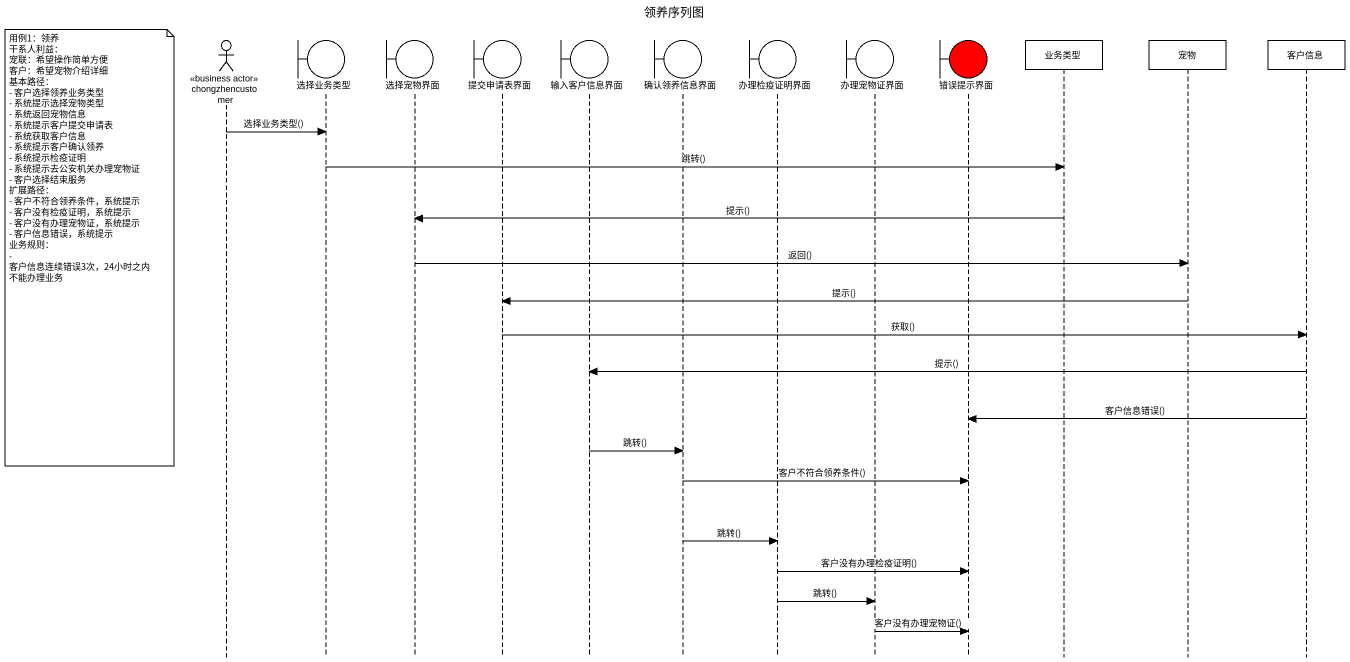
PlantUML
@startuml
title 领养序列图
hide footbox
actor chongzhencustomer <<business actor>>
boundary 选择业务类型
boundary 选择宠物界面
boundary 提交申请表界面
boundary 输入客户信息界面
boundary 确认领养信息界面
boundary 办理检疫证明界面
boundary 办理宠物证界面
boundary 错误提示界面 #FF0000
participant 业务类型
participant 宠物
participant 客户信息

chongzhencustomer -> 选择业务类型 : 选择业务类型()
选择业务类型 -> 业务类型 : 跳转()
业务类型 -> 选择宠物界面 : 提示()
note left of chongzhencustomer
  用例1：领养
  干系人利益：
  宠联：希望操作简单方便
  客户：希望宠物介绍详细
  基本路径：
  - 客户选择领养业务类型
  - 系统提示选择宠物类型
  - 系统返回宠物信息
  - 系统提示客户提交申请表
  - 系统获取客户信息
  - 系统提示客户确认领养
  - 系统提示检疫证明
  - 系统提示去公安机关办理宠物证
  - 客户选择结束服务
  扩展路径：
  - 客户不符合领养条件，系统提示
  - 客户没有检疫证明，系统提示
  - 客户没有办理宠物证，系统提示
  - 客户信息错误，系统提示
  业务规则：
  - 客户信息连续错误3次，24小时之内不能办理业务
end note
选择宠物界面 -> 宠物 : 返回()
宠物 -> 提交申请表界面 : 提示()
提交申请表界面 -> 客户信息 : 获取()
客户信息 -> 输入客户信息界面 : 提示()
客户信息 -> 错误提示界面 : 客户信息错误()
输入客户信息界面 -> 确认领养信息界面 : 跳转()
确认领养信息界面 -> 错误提示界面 : 客户不符合领养条件()
确认领养信息界面 -> 办理检疫证明界面 : 跳转()
办理检疫证明界面 -> 错误提示界面 : 客户没有办理检疫证明()
办理检疫证明界面 -> 办理宠物证界面 : 跳转()
办理宠物证界面 -> 错误提示界面 : 客户没有办理宠物证()
@enduml
